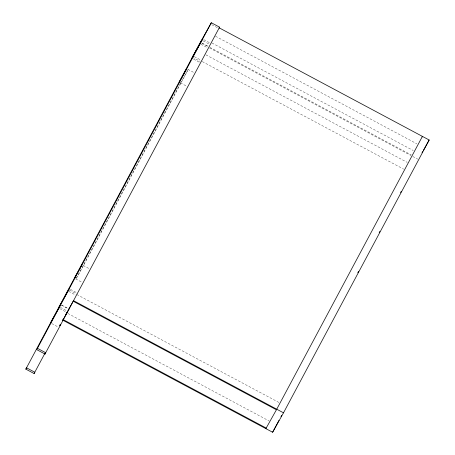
<?xml version="1.0" encoding="UTF-8"?>
<svg xmlns="http://www.w3.org/2000/svg" width="455" height="455" viewBox="0 0 455 455"><rect width="100%" height="100%" fill="white"/><g stroke="black" fill="none" stroke-linecap="round" stroke-linejoin="round"><path stroke-width="0.34" stroke-dasharray="2.27 1.71" d="M211.768 24.678L217.672 27.829M215.499 36.246L416.837 143.791M211.905 42.98L413.242 150.525M203.777 39.648L209.681 42.798M203.123 40.865L209.027 44.016M202.168 43.197L208.071 46.347M209.892 47.365L411.229 154.91M201.855 43.134L208.344 46.603M209.567 47.946L410.905 155.491M412.759 156.48L417.679 159.108M200.848 44.175L207.344 47.644M205.893 54.85L407.236 162.395M194.308 56.608L200.803 60.077M202.299 61.584L403.636 169.129M192.402 57.216L200.075 61.317M193.631 59.19L200.12 62.659M187.864 69.331L193.767 72.481M180.322 82.804L187.403 86.587M83.163 265.424L89.061 268.575M75.615 278.898L82.11 282.367M70.44 289.352L76.935 292.821M69.308 290.062L76.389 293.845M76.798 294.504L279.387 402.715M68.58 291.308L75.666 295.09M61.63 305.095L68.119 308.564M61.317 305.032L68.398 308.814M60.356 307.364L66.259 310.515M59.702 308.581L66.197 312.05M67.818 313.438L269.161 420.983M51.711 323.55L58.206 327.02M180.641 82.975L75.94 279.074L83.481 265.595L188.188 69.501L180.641 82.975"/><path stroke-width="0.68" d="M25.827 369.124L26.555 367.828L34.813 372.241L34.091 373.538L25.827 369.124L199.671 43.544L211.313 22.75L219.577 27.163L45.011 354.041L36.747 349.628L211.313 22.75M34.091 373.538L45.511 352.21M59.793 325.467L60.458 324.216M62.648 320.092L272.625 432.25L278.972 420.363M280.974 416.609L281.645 415.358M357.818 272.693L358.489 271.442M379.203 232.647L379.868 231.396M400.582 192.601L401.253 191.35M272.625 432.25L283.505 412.816L429.173 140.004L219.196 27.846M192.402 57.216L202.594 39.016M191.856 58.246L201.94 40.233M179.139 82.173L186.686 68.699M74.432 278.267L81.98 264.793M58.524 307.95L69.262 288.726M50.528 322.919L60.725 304.719M219.094 28.028L219.577 27.163M63.654 318.29L62.972 319.507L266.186 428.053M65.702 314.638L67.744 310.981M68.426 309.764L73.528 300.658L283.505 412.816M59.815 325.513L60.492 324.301M62.534 320.661L68.989 309.133M45.011 354.041L45.733 352.744L37.469 348.331M422.086 136.972L422.411 136.392L276.742 409.204L265.862 428.638M422.03 152.755L422.712 151.543M423.395 150.326L429.173 140.004M73.204 301.238L276.418 409.784"/></g></svg>
